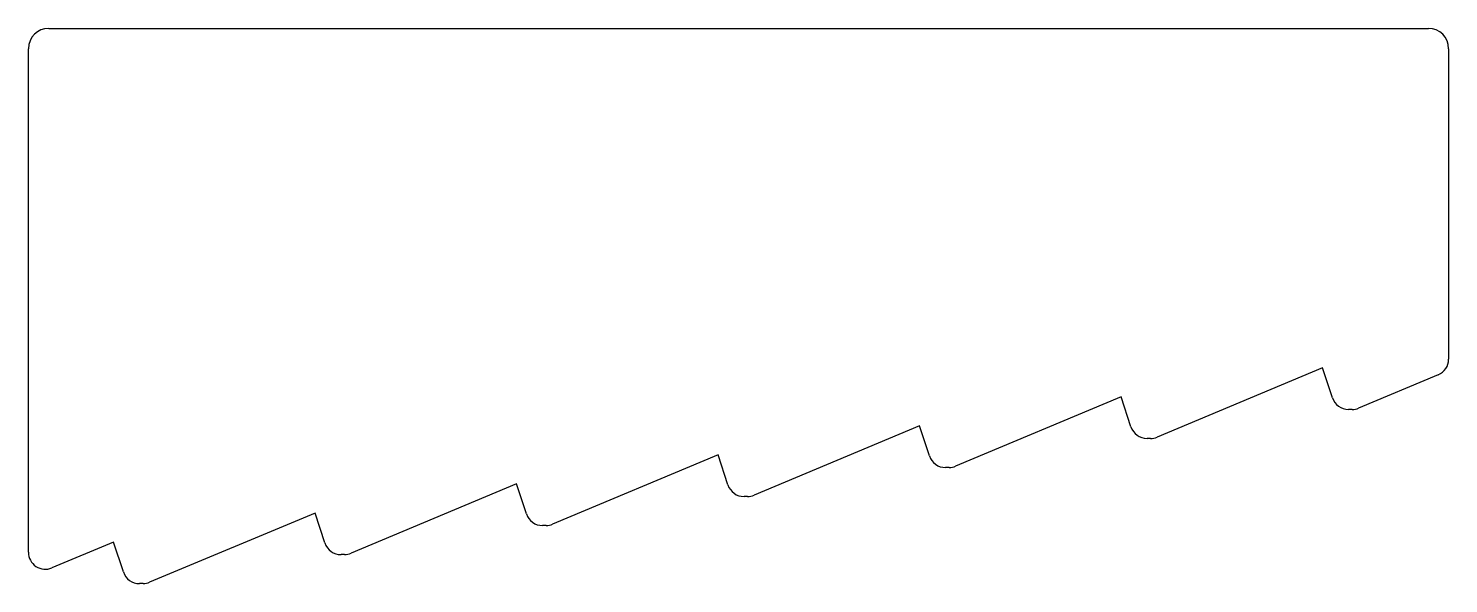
# Model space of a CAD drawing. Extents: x 931.1 to 952.1, y 539.9 to 548.1.
import ezdxf

# ---------------------------------------------------------------- set-up
doc = ezdxf.new("R2010")
doc.units = 0
doc.layers.add('KAL_N', color=7, linetype='CONTINUOUS')

msp = doc.modelspace()

# ---------------------------------------------------------------- linework, layer by layer
at = {"layer": 'KAL_N', "linetype": 'BYBLOCK'}
for p, q in [((931.351, 548.088), (951.751, 548.088)), ((931.051, 540.339), (931.051, 547.788)), ((952.051, 547.788), (952.051, 543.195)), ((950.187, 543.067), (947.74, 542.042)), ((950.333, 542.624), (950.187, 543.067)), ((951.897, 542.965), (950.72, 542.471)), ((947.208, 542.638), (944.761, 541.613)), ((947.353, 542.195), (947.208, 542.638)), ((950.623, 542.452), (950.57, 542.452)), ((944.228, 542.208), (941.781, 541.183)), ((944.374, 541.765), (944.228, 542.208)), ((947.644, 542.023), (947.591, 542.023)), ((941.249, 541.779), (938.802, 540.754)), ((941.395, 541.336), (941.249, 541.779)), ((944.664, 541.593), (944.611, 541.593)), ((938.269, 541.35), (935.822, 540.325)), ((938.415, 540.907), (938.269, 541.35)), ((941.685, 541.164), (941.632, 541.164)), ((935.29, 540.92), (932.843, 539.895)), ((935.436, 540.477), (935.29, 540.92)), ((938.705, 540.735), (938.653, 540.735)), ((932.31, 540.491), (931.397, 540.109)), ((932.456, 540.048), (932.31, 540.491)), ((935.726, 540.305), (935.673, 540.305)), ((932.746, 539.876), (932.694, 539.876))]:
    msp.add_line(p, q, dxfattribs=at)
for centre, radius, start, end in [((931.351, 547.788), 0.3, 90, 180), ((951.751, 547.788), 0.3, 0, 90), ((951.801, 543.195), 0.25, 292.7285, 0), ((950.57, 542.702), 0.25, 198.2, 270), ((950.623, 542.702), 0.25, 270, 292.7285), ((947.591, 542.273), 0.25, 198.2, 270), ((947.644, 542.273), 0.25, 270, 292.7285), ((944.611, 541.843), 0.25, 198.2, 270), ((944.664, 541.843), 0.25, 270, 292.7285), ((941.632, 541.414), 0.25, 198.2, 270), ((941.685, 541.414), 0.25, 270, 292.7285), ((938.653, 540.985), 0.25, 198.2, 270), ((938.705, 540.985), 0.25, 270, 292.7285), ((931.301, 540.339), 0.25, 180, 292.7285), ((935.673, 540.555), 0.25, 198.2, 270), ((935.726, 540.555), 0.25, 270, 292.7285), ((932.694, 540.126), 0.25, 198.2, 270), ((932.746, 540.126), 0.25, 270, 292.7285)]:
    msp.add_arc(centre, radius, start, end, dxfattribs=at)

doc.saveas('drawing.dxf')
